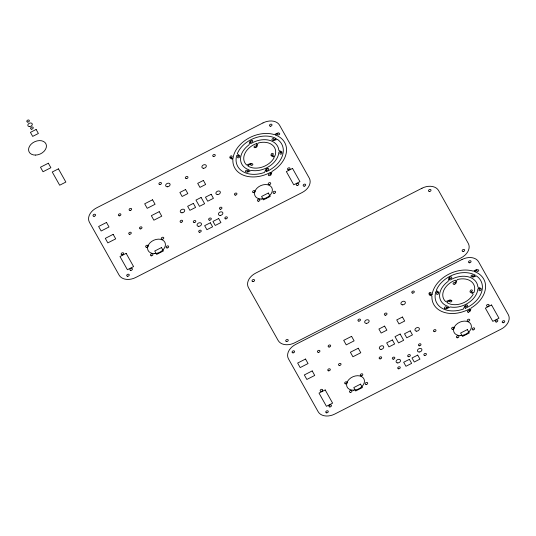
<?xml version="1.0" encoding="UTF-8"?>
<svg xmlns="http://www.w3.org/2000/svg" width="536" height="536" viewBox="0 0 536 536"><rect width="100%" height="100%" fill="white"/><g stroke="black" fill="none" stroke-linecap="round" stroke-linejoin="round"><path stroke-width="0.8" d="M276.04 138.61L275.156 139.387A3.223 2.318 -24.6 0 1 273.869 139.849M469.891 309.507L469.523 308.964M475.077 275.142L474.481 275.805A3.893 2.801 -24.6 0 1 472.899 276.435M449.309 279.517L449.537 280.06L450.227 279.98A20.033 14.412 -24.6 0 1 477.878 286.995L481.013 288.482A1.91 1.373 -24.6 0 1 481.127 289.574L480.986 289.929A1.099 0.791 -24.6 0 1 479.7 290.747A1.099 0.791 -24.6 0 1 478.956 289.902A1.099 0.791 -24.6 0 1 480.189 289.045A2.888 2.077 -24.6 0 0 479.017 288.455M250.279 142.945L250.285 142.817A2.667 1.916 -24.6 0 1 250.593 141.745M270.841 173.161L270.868 172.8A0.69 0.496 -24.6 0 0 270.492 172.384M256.644 145.29L256.751 143.822M266.037 170.81L266.291 171.674A24.703 17.768 -24.6 0 0 277.393 139.353L273.347 140.613A1.843 1.327 -24.6 0 1 272.757 140.479L272.167 140.05A1.099 0.791 -24.6 0 1 272.342 138.871A1.099 0.791 -24.6 0 1 273.796 138.677A1.099 0.791 -24.6 0 1 273.715 139.836M429.088 293.226L429.236 294.914L431.346 295.792A1.708 1.226 -24.6 0 1 431.721 295.926L431.922 296.267A28.046 20.174 -24.6 0 0 469.456 308.957M454.26 284.207A1.099 0.791 -24.6 0 1 453.081 283.758A1.099 0.791 -24.6 0 1 453.918 282.646A1.099 0.791 -24.6 0 1 455.138 283.035C455.667 282.405 456.27 280.375 455.332 280.194A16.69 12.006 -24.6 0 0 445.664 301.587L450.099 299.899L451.66 300.455M247.887 165.597L247.893 165.999A16.69 12.006 -24.6 0 0 274.197 157.597C274.171 156.217 269.554 156.552 271.27 154.073A1.099 0.791 -24.6 0 1 272.623 153.35A1.099 0.791 -24.6 0 1 273.246 154.261A1.099 0.791 -24.6 0 1 271.94 155.038M432.016 294.753L431.105 294.86M247.987 165.53L249.635 164.552A2.667 1.916 -24.6 0 1 250.942 164.09M475.231 270.901L474.688 271.591M435.822 291.919L436.726 291.872M447.862 307.416L448.377 306.927L448.183 306.445A20.033 14.412 -24.6 0 1 448.116 281.36L448.873 278.023A1.91 1.373 -24.6 0 1 450.046 277.152L450.481 276.991A1.099 0.791 -24.6 0 1 451.741 277.34A1.099 0.791 -24.6 0 1 451.024 278.486A1.099 0.791 -24.6 0 1 449.731 278.211M248.691 170.93L249.34 170.381L249.086 169.845A20.033 14.412 -24.6 0 1 249.086 144.787L249.709 141.658L251.451 140.425A1.099 0.791 -24.6 0 1 252.704 140.774A1.099 0.791 -24.6 0 1 251.987 141.913A1.099 0.791 -24.6 0 1 250.694 141.638M468.652 312.18L470.481 310.86L470.849 308.703A1.708 1.226 -24.6 0 1 470.889 308.334L471.218 307.945A28.046 20.174 -24.6 0 0 474.702 271.645M255.23 147.641C258.158 147.588 256.791 144.084 258.292 142.985A16.69 12.006 -24.6 0 1 274.935 155.976L274.566 156.271M267.451 168.458L266.553 168.766A1.843 1.327 -24.6 0 0 265.983 169.155L264.509 172.418A24.703 17.768 -24.6 0 1 236.731 155.393L237.93 155.406A3.223 2.318 -24.6 0 1 238.808 156.003M454.26 284.214C457.134 284.127 455.888 280.69 457.329 279.558A16.69 12.006 -24.6 0 1 473.965 292.542L472.732 292.636L471.003 291.651A1.099 0.791 -24.6 0 0 472.276 290.834A1.099 0.791 -24.6 0 0 471.653 289.916A1.099 0.791 -24.6 0 0 470.313 290.646C468.618 293.125 473.094 292.69 473.234 294.163A16.69 12.006 -24.6 0 1 446.93 302.572L447.902 301.534L450.119 300.669M274.385 156.244L272.878 155.768M479.05 288.381L477.878 288.911A20.033 14.412 -24.6 0 1 450.233 306.954L446.341 308.81A1.91 1.373 -24.6 0 1 445.054 308.582L444.753 308.381M465.328 308.247L465.02 307.63A3.893 2.801 -24.6 0 1 465.469 306.311M280.147 151.849L279.316 151.795L278.847 152.338A20.033 14.412 -24.6 0 1 251.196 170.381L247.572 172.183L245.723 171.815A1.099 0.791 -24.6 0 1 245.749 170.656A1.099 0.791 -24.6 0 1 247.217 170.347A1.099 0.791 -24.6 0 1 247.27 171.487M256.744 143.728L256.302 143.621A16.69 12.006 -24.6 0 0 246.634 165.014L250.788 163.373L252.624 163.882A1.099 0.791 -24.6 0 1 252.456 165.061A1.099 0.791 -24.6 0 1 250.995 165.256A1.099 0.791 -24.6 0 1 251.076 164.096M250.272 143.139L251.19 143.414A20.033 14.412 -24.6 0 1 278.847 150.428L281.849 151.755L281.956 153.363A1.099 0.791 -24.6 0 1 280.67 154.174A1.099 0.791 -24.6 0 1 279.919 153.336A1.099 0.791 -24.6 0 1 281.159 152.479M270.399 174.401A1.099 0.791 -24.6 0 0 269.119 174.1A1.099 0.791 -24.6 0 0 268.375 175.239A1.099 0.791 -24.6 0 0 269.615 175.6L270.499 175.259A1.843 1.327 -24.6 0 0 271.042 174.843L271.812 172.13A1.708 1.233 -24.6 0 1 271.859 171.761A0.683 0.489 -24.6 0 1 272.181 171.366A28.046 20.174 -24.6 0 0 275.665 135.072M270.801 173.229A3.223 2.318 -24.6 0 1 270.512 174.294M270.425 172.391A28.046 20.174 -24.6 0 1 232.879 159.701L232.691 159.353A1.708 1.233 -24.6 0 0 232.316 159.219L229.877 157.899A1.843 1.327 -24.6 0 1 229.81 157.39L230.058 156.653A1.099 0.791 -24.6 0 1 231.358 155.855A1.099 0.791 -24.6 0 1 232.081 156.713A1.099 0.791 -24.6 0 1 230.828 157.557M233.026 158.147A28.046 20.174 -24.6 0 1 274.057 134.529L274.579 134.482A1.708 1.233 -24.6 0 0 274.995 134.248L278.204 132.854A1.843 1.327 -24.6 0 1 278.814 132.955L279.45 133.337A1.099 0.791 -24.6 0 1 279.39 134.502A1.099 0.791 -24.6 0 1 277.929 134.784A1.099 0.791 -24.6 0 1 277.903 133.638M230.869 157.671A3.223 2.318 -24.6 0 0 231.833 158.174L232.262 158.341A0.69 0.496 -24.6 0 0 232.986 158.194M277.749 133.638A3.223 2.318 -24.6 0 0 276.496 134.194L276.067 134.415A0.69 0.496 -24.6 0 0 275.645 135.025M238.835 156.123A1.099 0.791 -24.6 0 0 237.535 156.901A1.099 0.791 -24.6 0 0 238.158 157.812A1.099 0.791 -24.6 0 0 239.498 157.088L239.813 156.351A1.843 1.327 -24.6 0 0 239.8 155.829L237.267 153.812A24.703 17.768 -24.6 0 1 276.04 138.516M266.07 170.803A3.223 2.318 -24.6 0 1 266.452 169.745M267.451 168.465A1.099 0.791 -24.6 0 1 268.63 168.914A1.099 0.791 -24.6 0 1 267.799 170.019A1.099 0.791 -24.6 0 1 266.573 169.637M248.644 170.884A2.667 1.916 -24.6 0 1 247.418 171.48M280.114 151.916A2.667 1.916 -24.6 0 1 281.112 152.371M272.884 155.695A2.667 1.916 -24.6 0 1 271.973 155.145M255.23 147.635A1.099 0.791 -24.6 0 1 254.051 147.186A1.099 0.791 -24.6 0 1 254.881 146.08A1.099 0.791 -24.6 0 1 256.108 146.462M256.563 145.31A2.667 1.916 -24.6 0 1 256.215 146.362M468.652 312.173A1.092 0.791 -24.6 0 1 467.412 311.811A1.092 0.791 -24.6 0 1 468.149 310.672A1.092 0.791 -24.6 0 1 469.429 310.974M469.838 309.56A3.893 2.801 -24.6 0 1 469.563 310.867M432.063 294.713A28.046 20.174 -24.6 0 1 473.087 271.102L473.61 271.055A1.708 1.226 -24.6 0 0 474.032 270.821L476.511 269.534L478.487 269.903A1.092 0.791 -24.6 0 1 478.427 271.069A1.092 0.791 -24.6 0 1 476.966 271.35A1.092 0.791 -24.6 0 1 476.933 270.211M429.102 293.226A1.092 0.791 -24.6 0 1 430.388 292.428A1.092 0.791 -24.6 0 1 431.112 293.286A1.092 0.791 -24.6 0 1 429.859 294.123M431.125 294.82A3.893 2.801 -24.6 0 1 429.885 294.251M475.258 270.935A3.893 2.801 -24.6 0 1 476.779 270.191M436.699 291.912A3.893 2.801 -24.6 0 1 437.858 292.562M437.872 292.696A1.092 0.791 -24.6 0 0 436.565 293.473A1.092 0.791 -24.6 0 0 437.188 294.385A1.092 0.791 -24.6 0 0 438.528 293.654L438.77 292.241L436.304 290.378A24.703 17.768 -24.6 0 1 475.07 275.089M465.395 308.26A24.703 17.768 -24.6 0 0 476.43 275.919L473.094 277.119L471.204 276.623A1.092 0.791 -24.6 0 1 471.372 275.444A1.092 0.791 -24.6 0 1 472.826 275.249A1.092 0.791 -24.6 0 1 472.745 276.409M435.761 291.966A24.703 17.768 -24.6 0 0 463.493 309.011L464.571 306.264L466.481 305.031A1.092 0.791 -24.6 0 1 467.667 305.48A1.092 0.791 -24.6 0 1 466.829 306.592A1.092 0.791 -24.6 0 1 465.61 306.21M447.808 307.369A2.888 2.077 -24.6 0 1 446.3 308.093M444.759 308.374A1.099 0.791 -24.6 0 1 444.786 307.222A1.099 0.791 -24.6 0 1 446.247 306.92A1.099 0.791 -24.6 0 1 446.307 308.053M449.409 279.484A2.888 2.077 -24.6 0 1 449.691 278.191M451.654 300.462A1.099 0.791 -24.6 0 1 451.486 301.634A1.099 0.791 -24.6 0 1 450.032 301.828A1.099 0.791 -24.6 0 1 450.113 300.669M36.126 129.464L30.431 132.372L32.689 136.392L38.384 133.484L36.126 129.464M48.347 163.212L40.475 167.232L43.007 171.741L50.88 167.721L48.347 163.212M58.431 168.853L52.253 172.009L59.677 185.221L65.854 182.066L58.431 168.853M262.988 122.925L96.621 207.861A13.353 9.608 -24.6 0 0 89.452 222.319L119.139 275.169A13.353 9.608 -24.6 0 0 135.729 277.487L302.096 192.551A13.353 9.608 -24.6 0 0 309.265 178.093L279.584 125.243A13.353 9.608 -24.6 0 0 262.988 122.925M106.483 222.467L98.611 226.487L101.143 230.996L109.016 226.976L106.483 222.467M152.546 199.781L144.673 203.801L147.206 208.31L155.078 204.29L152.546 199.781M185.57 189.55L179.875 192.458L182.133 196.478L187.828 193.57L185.57 189.55M203.392 180.444L197.697 183.359L199.955 187.379L205.65 184.471L203.392 180.444M113.163 234.353L105.291 238.373L107.823 242.882L115.696 238.862L113.163 234.353M159.219 211.666L151.346 215.686L153.879 220.196L161.751 216.175L159.219 211.666M201.107 197.462L195.975 200.082L199.486 206.333L204.618 203.714L201.107 197.462M193.342 203.392L187.647 206.3L189.905 210.32L195.6 207.412L193.342 203.392M211.171 194.287L205.469 197.194L207.734 201.221L213.429 198.313L211.171 194.287M126.161 253.367L119.977 256.523L127.401 269.735L133.578 266.58L126.161 253.367M292.522 168.431L286.345 171.58L293.762 184.799L299.946 181.644L292.522 168.431M161.49 247.565L154.743 251.009L156.653 254.406L163.4 250.962L161.49 247.565M268.322 193.027L261.575 196.464L263.484 199.868L270.224 196.424L268.322 193.027M210.346 222.775L204.651 225.683L206.909 229.703L212.604 226.795L210.346 222.775M218.668 218.527L212.966 221.435L215.231 225.455L220.926 222.547L218.668 218.527M421.993 188.223L255.625 273.159A13.353 9.608 -24.6 0 0 248.456 287.618L278.137 340.467A13.353 9.608 -24.6 0 0 294.733 342.792L461.101 257.85A13.353 9.608 -24.6 0 0 468.27 243.391L438.582 190.541A13.353 9.608 -24.6 0 0 421.993 188.223M462.019 259.491L295.658 344.434A13.353 9.608 -24.6 0 0 288.489 358.892L318.17 411.742A13.353 9.608 -24.6 0 0 334.766 414.06L501.127 329.124A13.353 9.608 -24.6 0 0 508.302 314.666L478.615 261.816A13.353 9.608 -24.6 0 0 462.019 259.491M305.52 359.04L297.648 363.06L300.18 367.569L308.053 363.549L305.52 359.04M351.576 336.347L343.703 340.367L346.236 344.876L354.108 340.856L351.576 336.347M384.6 326.116L378.905 329.024L381.163 333.05L386.865 330.143L384.6 326.116M402.429 317.017L396.734 319.925L398.992 323.945L404.687 321.037L402.429 317.017M312.193 370.925L304.321 374.945L306.853 379.455L314.726 375.435L312.193 370.925M358.256 348.233L350.383 352.252L352.916 356.762L360.788 352.742L358.256 348.233M400.137 334.029L395.005 336.648L398.523 342.906L403.655 340.286L400.137 334.029M392.379 339.958L386.677 342.866L388.942 346.893L394.637 343.985L392.379 339.958M410.201 330.859L404.506 333.767L406.764 337.787L412.459 334.879L410.201 330.859M325.191 389.94L319.014 393.096L326.431 406.308L332.615 403.152L325.191 389.94M491.552 304.997L485.375 308.153L492.798 321.365L498.976 318.21L491.552 304.997M360.52 384.138L353.78 387.582L355.69 390.978L362.43 387.535L360.52 384.138M467.352 329.593L460.612 333.037L462.514 336.434L469.261 332.99L467.352 329.593M409.383 359.341L403.682 362.256L405.946 366.276L411.641 363.368L409.383 359.341M417.698 355.1L412.003 358.008L414.261 362.028L419.956 359.12L417.698 355.1M29.587 126.59A2.338 1.682 -24.6 0 0 32.2 123.823A2.338 1.682 -24.6 0 0 28.415 123.916A2.338 1.682 -24.6 0 0 29.587 126.59M31.637 129.149A1.4 1.005 -24.6 0 0 33.185 127.481A1.4 1.005 -24.6 0 0 30.921 127.561A1.4 1.005 -24.6 0 0 31.637 129.149M35.57 155.085A9.347 6.727 -24.6 0 0 46.036 144.023A9.347 6.727 -24.6 0 0 30.9 144.419A9.347 6.727 -24.6 0 0 35.57 155.085M127.702 276.268A1.333 0.958 -24.6 0 0 129.196 274.687A1.333 0.958 -24.6 0 0 127.032 274.747A1.333 0.958 -24.6 0 0 127.702 276.268M27.778 122.054A1.333 0.958 -24.6 0 0 29.306 120.493A1.333 0.958 -24.6 0 0 27.148 120.513A1.333 0.958 -24.6 0 0 27.778 122.054M304.147 186.18A1.333 0.958 -24.6 0 0 305.641 184.605A1.333 0.958 -24.6 0 0 303.483 184.659A1.333 0.958 -24.6 0 0 304.147 186.18M270.466 126.215A1.333 0.958 -24.6 0 0 271.96 124.633A1.333 0.958 -24.6 0 0 269.796 124.687A1.333 0.958 -24.6 0 0 270.466 126.215M94.021 216.303A1.333 0.958 -24.6 0 0 95.515 214.722A1.333 0.958 -24.6 0 0 93.351 214.775A1.333 0.958 -24.6 0 0 94.021 216.303M198.782 226.353A2.338 1.682 -24.6 0 0 201.402 223.586A2.338 1.682 -24.6 0 0 197.617 223.686A2.338 1.682 -24.6 0 0 198.782 226.353M220.175 215.432A2.338 1.682 -24.6 0 0 222.788 212.665A2.338 1.682 -24.6 0 0 219.003 212.765A2.338 1.682 -24.6 0 0 220.175 215.432M217.643 194.595A2.338 1.682 -24.6 0 0 220.263 191.828A2.338 1.682 -24.6 0 0 216.477 191.928A2.338 1.682 -24.6 0 0 217.643 194.595M203.633 168.284A2.338 1.682 -24.6 0 0 206.246 165.524A2.338 1.682 -24.6 0 0 202.461 165.617A2.338 1.682 -24.6 0 0 203.633 168.284M181.992 212.799A2.338 1.682 -24.6 0 0 184.612 210.032A2.338 1.682 -24.6 0 0 180.826 210.125A2.338 1.682 -24.6 0 0 181.992 212.799M167.386 186.789A2.338 1.682 -24.6 0 0 170.006 184.022A2.338 1.682 -24.6 0 0 166.22 184.123A2.338 1.682 -24.6 0 0 167.386 186.789M209.683 220.169A1.4 1.005 -24.6 0 0 211.231 218.5A1.4 1.005 -24.6 0 0 208.966 218.581A1.4 1.005 -24.6 0 0 209.683 220.169M186.361 178.642A1.4 1.005 -24.6 0 0 187.908 176.974A1.4 1.005 -24.6 0 0 185.644 177.054A1.4 1.005 -24.6 0 0 186.361 178.642M261.501 199.024A9.347 6.727 -24.6 0 0 271.966 187.962A9.347 6.727 -24.6 0 0 256.831 188.357A9.347 6.727 -24.6 0 0 261.501 199.024M154.556 253.629A9.347 6.727 -24.6 0 0 165.021 242.567A9.347 6.727 -24.6 0 0 149.886 242.955A9.347 6.727 -24.6 0 0 154.556 253.629M194.233 222.594A1.333 0.958 -24.6 0 0 195.761 221.033A1.333 0.958 -24.6 0 0 193.61 221.053A1.333 0.958 -24.6 0 0 194.233 222.594M220.376 209.248A1.333 0.958 -24.6 0 0 221.904 207.687A1.333 0.958 -24.6 0 0 219.747 207.707A1.333 0.958 -24.6 0 0 220.376 209.248M199.653 232.242A1.333 0.958 -24.6 0 0 201.181 230.681A1.333 0.958 -24.6 0 0 199.024 230.701A1.333 0.958 -24.6 0 0 199.653 232.242M225.797 218.896A1.333 0.958 -24.6 0 0 227.318 217.335A1.333 0.958 -24.6 0 0 225.167 217.355A1.333 0.958 -24.6 0 0 225.797 218.896M130.074 210.447A1.333 0.958 -24.6 0 0 131.595 208.886A1.333 0.958 -24.6 0 0 129.444 208.906A1.333 0.958 -24.6 0 0 130.074 210.447M140.439 228.905A1.333 0.958 -24.6 0 0 141.96 227.344A1.333 0.958 -24.6 0 0 139.809 227.365A1.333 0.958 -24.6 0 0 140.439 228.905M119.327 215.827A1.333 0.958 -24.6 0 0 120.855 214.259A1.333 0.958 -24.6 0 0 118.704 214.286A1.333 0.958 -24.6 0 0 119.327 215.827M129.699 234.279A1.333 0.958 -24.6 0 0 131.22 232.718A1.333 0.958 -24.6 0 0 129.069 232.738A1.333 0.958 -24.6 0 0 129.699 234.279M288.475 169.865A1.333 0.958 -24.6 0 0 289.996 168.304A1.333 0.958 -24.6 0 0 287.845 168.324A1.333 0.958 -24.6 0 0 288.475 169.865M297.212 185.429A1.333 0.958 -24.6 0 0 298.74 183.861A1.333 0.958 -24.6 0 0 296.589 183.888A1.333 0.958 -24.6 0 0 297.212 185.429M130.851 270.365A1.333 0.958 -24.6 0 0 132.372 268.804A1.333 0.958 -24.6 0 0 130.221 268.824A1.333 0.958 -24.6 0 0 130.851 270.365M122.108 254.808A1.333 0.958 -24.6 0 0 123.635 253.24A1.333 0.958 -24.6 0 0 121.484 253.267A1.333 0.958 -24.6 0 0 122.108 254.808M269.159 184.685A1.333 0.958 -24.6 0 0 270.687 183.124A1.333 0.958 -24.6 0 0 268.529 183.145A1.333 0.958 -24.6 0 0 269.159 184.685M274.05 193.329A1.333 0.958 -24.6 0 0 275.578 191.761A1.333 0.958 -24.6 0 0 273.42 191.788A1.333 0.958 -24.6 0 0 274.05 193.329M258.339 201.214A1.333 0.958 -24.6 0 0 259.86 199.653A1.333 0.958 -24.6 0 0 257.709 199.673A1.333 0.958 -24.6 0 0 258.339 201.214M253.541 192.679A1.333 0.958 -24.6 0 0 255.069 191.118A1.333 0.958 -24.6 0 0 252.912 191.138A1.333 0.958 -24.6 0 0 253.541 192.679M162.214 239.291A1.333 0.958 -24.6 0 0 163.735 237.723A1.333 0.958 -24.6 0 0 161.584 237.75A1.333 0.958 -24.6 0 0 162.214 239.291M167.105 247.934A1.333 0.958 -24.6 0 0 168.626 246.366A1.333 0.958 -24.6 0 0 166.475 246.393A1.333 0.958 -24.6 0 0 167.105 247.934M151.387 255.819A1.333 0.958 -24.6 0 0 152.914 254.258A1.333 0.958 -24.6 0 0 150.757 254.278A1.333 0.958 -24.6 0 0 151.387 255.819M146.596 247.284A1.333 0.958 -24.6 0 0 148.117 245.723A1.333 0.958 -24.6 0 0 145.966 245.743A1.333 0.958 -24.6 0 0 146.596 247.284M159.869 184.552A1.333 0.958 -24.6 0 0 161.396 182.984A1.333 0.958 -24.6 0 0 159.239 183.011A1.333 0.958 -24.6 0 0 159.869 184.552M213.703 156.525A1.333 0.958 -24.6 0 0 215.224 154.964A1.333 0.958 -24.6 0 0 213.073 154.984A1.333 0.958 -24.6 0 0 213.703 156.525M235.378 195.117A1.333 0.958 -24.6 0 0 236.899 193.55A1.333 0.958 -24.6 0 0 234.748 193.576A1.333 0.958 -24.6 0 0 235.378 195.117M181.074 222.299A1.333 0.958 -24.6 0 0 182.595 220.738A1.333 0.958 -24.6 0 0 180.444 220.758A1.333 0.958 -24.6 0 0 181.074 222.299M252.999 281.601A1.333 0.958 -24.6 0 0 254.526 280.033A1.333 0.958 -24.6 0 0 252.369 280.06A1.333 0.958 -24.6 0 0 252.999 281.601M429.443 191.513A1.333 0.958 -24.6 0 0 430.971 189.952A1.333 0.958 -24.6 0 0 428.82 189.972A1.333 0.958 -24.6 0 0 429.443 191.513M463.131 251.485A1.333 0.958 -24.6 0 0 464.652 249.917A1.333 0.958 -24.6 0 0 462.501 249.937A1.333 0.958 -24.6 0 0 463.131 251.485M286.68 341.566A1.333 0.958 -24.6 0 0 288.207 340.005A1.333 0.958 -24.6 0 0 286.05 340.025A1.333 0.958 -24.6 0 0 286.68 341.566M326.712 412.841A1.333 0.958 -24.6 0 0 328.233 411.28A1.333 0.958 -24.6 0 0 326.082 411.3A1.333 0.958 -24.6 0 0 326.712 412.841M503.157 322.752A1.333 0.958 -24.6 0 0 504.684 321.191A1.333 0.958 -24.6 0 0 502.534 321.211A1.333 0.958 -24.6 0 0 503.157 322.752M469.476 262.787A1.333 0.958 -24.6 0 0 471.003 261.22A1.333 0.958 -24.6 0 0 468.846 261.246A1.333 0.958 -24.6 0 0 469.476 262.787M293.031 352.869A1.333 0.958 -24.6 0 0 294.552 351.308A1.333 0.958 -24.6 0 0 292.401 351.328A1.333 0.958 -24.6 0 0 293.031 352.869M397.779 362.926A2.338 1.682 -24.6 0 0 400.446 360.185A2.338 1.682 -24.6 0 0 396.68 360.226A2.338 1.682 -24.6 0 0 397.779 362.926M419.165 352.005A2.338 1.682 -24.6 0 0 421.832 349.264A2.338 1.682 -24.6 0 0 418.067 349.305A2.338 1.682 -24.6 0 0 419.165 352.005M416.64 331.168A2.338 1.682 -24.6 0 0 419.306 328.427A2.338 1.682 -24.6 0 0 415.541 328.468A2.338 1.682 -24.6 0 0 416.64 331.168M402.623 304.857A2.338 1.682 -24.6 0 0 405.29 302.123A2.338 1.682 -24.6 0 0 401.524 302.157A2.338 1.682 -24.6 0 0 402.623 304.857M380.989 349.365A2.338 1.682 -24.6 0 0 383.655 346.631A2.338 1.682 -24.6 0 0 379.89 346.671A2.338 1.682 -24.6 0 0 380.989 349.365M366.383 323.362A2.338 1.682 -24.6 0 0 369.049 320.622A2.338 1.682 -24.6 0 0 365.284 320.662A2.338 1.682 -24.6 0 0 366.383 323.362M408.653 356.735A1.4 1.005 -24.6 0 0 410.288 355.12A1.4 1.005 -24.6 0 0 408.043 355.1A1.4 1.005 -24.6 0 0 408.653 356.735M385.33 315.215A1.4 1.005 -24.6 0 0 386.965 313.594A1.4 1.005 -24.6 0 0 384.721 313.573A1.4 1.005 -24.6 0 0 385.33 315.215M460.377 335.596A9.347 6.727 -24.6 0 0 471.05 324.649A9.347 6.727 -24.6 0 0 455.982 324.809A9.347 6.727 -24.6 0 0 460.377 335.596M353.425 390.201A9.347 6.727 -24.6 0 0 364.098 379.253A9.347 6.727 -24.6 0 0 349.03 379.408A9.347 6.727 -24.6 0 0 353.425 390.201M393.27 359.167A1.333 0.958 -24.6 0 0 394.791 357.606A1.333 0.958 -24.6 0 0 392.64 357.626A1.333 0.958 -24.6 0 0 393.27 359.167M419.413 345.82A1.333 0.958 -24.6 0 0 420.934 344.253A1.333 0.958 -24.6 0 0 418.784 344.28A1.333 0.958 -24.6 0 0 419.413 345.82M398.683 368.815A1.333 0.958 -24.6 0 0 400.211 367.247A1.333 0.958 -24.6 0 0 398.06 367.274A1.333 0.958 -24.6 0 0 398.683 368.815M424.827 355.469A1.333 0.958 -24.6 0 0 426.355 353.901A1.333 0.958 -24.6 0 0 424.204 353.928A1.333 0.958 -24.6 0 0 424.827 355.469M329.104 347.02A1.333 0.958 -24.6 0 0 330.632 345.459A1.333 0.958 -24.6 0 0 328.474 345.479A1.333 0.958 -24.6 0 0 329.104 347.02M318.364 352.4A1.333 0.958 -24.6 0 0 319.885 350.832A1.333 0.958 -24.6 0 0 317.734 350.852A1.333 0.958 -24.6 0 0 318.364 352.4M487.505 306.438A1.333 0.958 -24.6 0 0 489.033 304.877A1.333 0.958 -24.6 0 0 486.882 304.897A1.333 0.958 -24.6 0 0 487.505 306.438M496.249 322.002A1.333 0.958 -24.6 0 0 497.77 320.434A1.333 0.958 -24.6 0 0 495.619 320.454A1.333 0.958 -24.6 0 0 496.249 322.002M329.881 406.938A1.333 0.958 -24.6 0 0 331.409 405.377A1.333 0.958 -24.6 0 0 329.258 405.397A1.333 0.958 -24.6 0 0 329.881 406.938M321.144 391.374A1.333 0.958 -24.6 0 0 322.665 389.813A1.333 0.958 -24.6 0 0 320.515 389.833A1.333 0.958 -24.6 0 0 321.144 391.374M468.189 321.258A1.333 0.958 -24.6 0 0 469.717 319.69A1.333 0.958 -24.6 0 0 467.566 319.717A1.333 0.958 -24.6 0 0 468.189 321.258M473.087 329.901A1.333 0.958 -24.6 0 0 474.608 328.334A1.333 0.958 -24.6 0 0 472.457 328.36A1.333 0.958 -24.6 0 0 473.087 329.901M457.369 337.787A1.333 0.958 -24.6 0 0 458.896 336.226A1.333 0.958 -24.6 0 0 456.739 336.246A1.333 0.958 -24.6 0 0 457.369 337.787M452.578 329.251A1.333 0.958 -24.6 0 0 454.099 327.69A1.333 0.958 -24.6 0 0 451.949 327.71A1.333 0.958 -24.6 0 0 452.578 329.251M361.244 375.863A1.333 0.958 -24.6 0 0 362.772 374.296A1.333 0.958 -24.6 0 0 360.614 374.316A1.333 0.958 -24.6 0 0 361.244 375.863M366.135 384.5A1.333 0.958 -24.6 0 0 367.663 382.938A1.333 0.958 -24.6 0 0 365.505 382.959A1.333 0.958 -24.6 0 0 366.135 384.5M350.423 392.392A1.333 0.958 -24.6 0 0 351.944 390.824A1.333 0.958 -24.6 0 0 349.794 390.851A1.333 0.958 -24.6 0 0 350.423 392.392M345.626 383.856A1.333 0.958 -24.6 0 0 347.154 382.289A1.333 0.958 -24.6 0 0 344.996 382.315A1.333 0.958 -24.6 0 0 345.626 383.856M358.899 321.124A1.333 0.958 -24.6 0 0 360.427 319.557A1.333 0.958 -24.6 0 0 358.276 319.577A1.333 0.958 -24.6 0 0 358.899 321.124M412.733 293.098A1.333 0.958 -24.6 0 0 414.261 291.53A1.333 0.958 -24.6 0 0 412.104 291.557A1.333 0.958 -24.6 0 0 412.733 293.098M434.408 331.684A1.333 0.958 -24.6 0 0 435.935 330.122A1.333 0.958 -24.6 0 0 433.778 330.143A1.333 0.958 -24.6 0 0 434.408 331.684M380.104 358.872A1.333 0.958 -24.6 0 0 381.632 357.304A1.333 0.958 -24.6 0 0 379.475 357.331A1.333 0.958 -24.6 0 0 380.104 358.872M328.729 370.852A1.333 0.958 -24.6 0 0 330.256 369.291A1.333 0.958 -24.6 0 0 328.099 369.311A1.333 0.958 -24.6 0 0 328.729 370.852M339.469 365.478A1.333 0.958 -24.6 0 0 340.997 363.911A1.333 0.958 -24.6 0 0 338.846 363.937A1.333 0.958 -24.6 0 0 339.469 365.478"/></g></svg>
